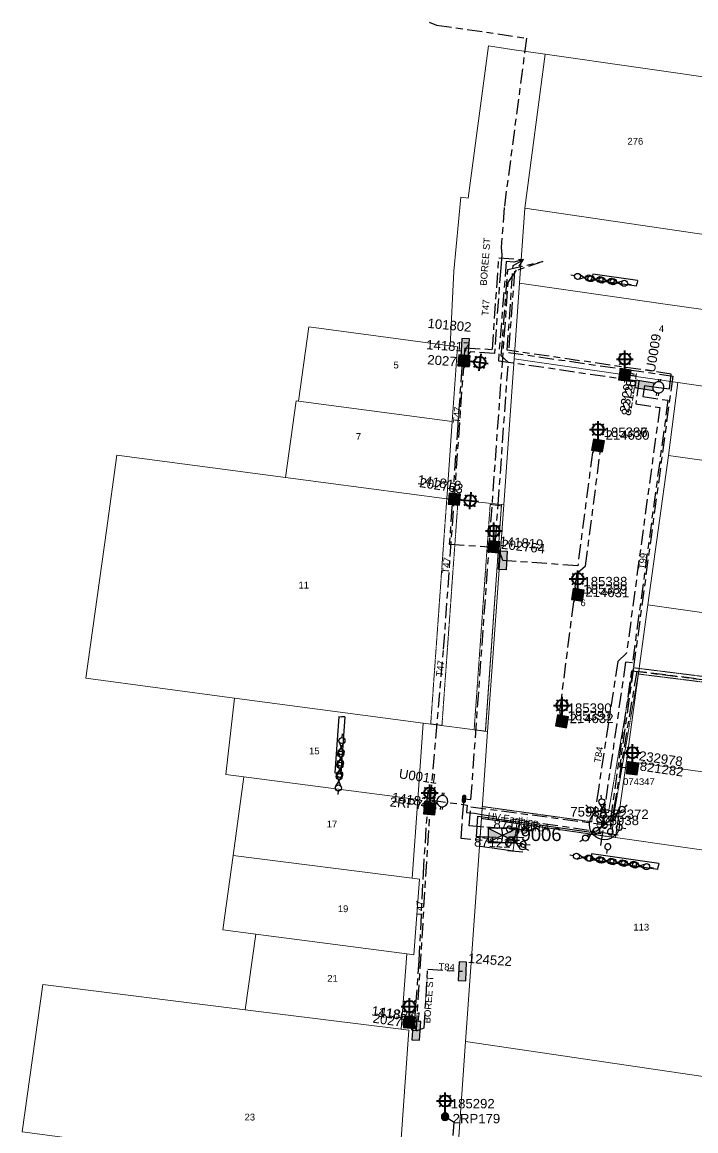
# Model space of a CAD drawing. Header units: metres. Extents: x 270234 to 270904, y 6083797 to 6084440.
# Drawn here: x 270253 to 270431.9, y 6084145.3 to 6084439.5 of the extents above; entities that cross this region are included whole.
import ezdxf
from ezdxf.enums import TextEntityAlignment as Align

# ---------------------------------------------------------------- set-up
doc = ezdxf.new("R2010")
doc.units = ezdxf.units.M
for name, pattern in [('Cable Exist UG', [8.2, 4, -1.2, 1.8, -1.2]), ('HIDDEN', [0.375, 0.25, -0.125]), ('HIDDEN2', [0.1875, 0.125, -0.0625])]:
    doc.linetypes.add(name, pattern=pattern)
doc.layers.get('0').update_dxf_attribs({"color": 6})
for name, color, linetype, lineweight in [('Cadastre Land Parcels_SP_EXT', 9, 'Continuous', 5), ('Cadastre Other Property_SP_EXT', 9, 'HIDDEN', 5), ('Cadastre Roads_SP_EXT', 9, 'Continuous', 5)]:
    doc.layers.add(name, color=color, linetype=linetype, lineweight=lineweight)
for name, color, linetype in [('Equip_HV_EXT', 7, 'Continuous'), ('Equip_LV_EXT', 7, 'Continuous'), ('Equip_SP_SL_EXT', 7, 'Continuous'), ('Mains_HV_EXT', 7, 'Continuous'), ('Mains_LV_EXT', 7, 'Continuous'), ('Mains_LV_SL_EXT', 7, 'Continuous'), ('Mains_SL_EXT', 7, 'Continuous'), ('Sub_LV_EXT', 7, 'Continuous'), ('Sub_SP_EXT', 7, 'Continuous'), ('SupportsOH_SP_TR_HV_LV_SL_EXT', 7, 'Continuous'), ('SupportsUG_SP_LV_EXT', 7, 'Continuous'), ('SupportsUG_SP_LV_SL_EXT', 7, 'Continuous')]:
    doc.layers.add(name, color=color, linetype=linetype)
doc.styles.add('COLUMN_LABEL', font='arial.ttf')
doc.styles.add('iecARIAL', font='arial.ttf', dxfattribs={"height": 2})
doc.styles.add('PIT_LABEL', font='arial.ttf')
doc.styles.add('POLE_LABEL', font='arial.ttf')
doc.styles.get("Standard").update_dxf_attribs({"font": 'arial.ttf'})
doc.styles.add('SWITCH_LABEL', font='arial.ttf', dxfattribs={"height": 2.5})
doc.linetypes.add('Cable E UG', pattern='A,6,-0.5,["E",Standard,S=1.7,R=0,X=0.5,Y=-1],-2.9', length=9.4)

# ---------------------------------------------------------------- blocks, each defined once
blk = doc.blocks.new('SUB_COTTAGE_EXT')
blk.add_circle((0, 0), 4)
blk.add_text('COT', height=1.5).set_placement((0, 0), align=Align.MIDDLE)
for tag, height, flags, p in [('ASSET_NUM', 2.5, 8, (2, 2)), ('STREET_CODE', 0.2, 9, (1.5, 0)), ('CONSTRUCTED_VOLTAGE', 0.2, 9, (1.5, -0.2)), ('OPERATING_VOLTAGE', 0.2, 9, (1.5, -0.6)), ('ORIENTATION', 0.2, 9, (1.5, -0.8)), ('OWNED_BY', 0.2, 9, (1.5, -1)), ('OPERATED_BY', 0.2, 9, (1.5, -1.2)), ('SECONDARY_VOLTAGE', 0.2, 9, (1.5, -1.6)), ('STATE', 0.2, 9, (1.5, -1.8)), ('SUBSTATION_TYPE', 0.2, 9, (1.5, -2.2)), ('STREETNAME', 0.2, 9, (1.5, -3)), ('NO_PHASES', 0.2, 9, (1.5, -0.4)), ('MAINTAINED_BY', 0.2, 9, (1.5, -1.4)), ('PARENT', 0.2, 9, (1.5, -2)), ('USAGE', 0.2, 9, (1.5, -2.4)), ('LEGEND', 0.2, 9, (1.5, -2.6)), ('LOCATION', 0.2, 9, (1.5, -2.8)), ('SUBURB', 0.2, 9, (1.5, -3.2)), ('Z', 0.2, 1, (1.5, -3.6)), ('NOTES', 0.2, 9, (1.5, -3.4))]:
    blk.add_attdef(tag, text='', height=height, dxfattribs=dict(flags=flags)).set_placement(p, align=Align.MIDDLE_LEFT)
blk = doc.blocks.new('SUB_PADMOUNT_EXT')
for points in [[(0, 0), (-3.84, 1.92), (-3.84, -1.92)], [(0, 0), (3.84, 1.92), (3.84, -1.92)]]:
    blk.add_hatch(color=256).paths.add_polyline_path(points)
for p, q in [((3.84, 1.92), (-3.84, -1.92)), ((-3.84, 1.92), (3.84, -1.92))]:
    blk.add_line(p, q)
blk.add_lwpolyline([(-3.84, -1.92), (3.84, -1.92), (3.84, 1.92), (-3.84, 1.92)], close=True)
for tag, height, flags, p in [('ASSET_NUM', 3.5, 8, (2, 2)), ('STREET_CODE', 0.2, 9, (1.5, 0)), ('CONSTRUCTED_VOLTAGE', 0.2, 9, (1.5, -0.2)), ('OPERATING_VOLTAGE', 0.2, 9, (1.5, -0.6)), ('ORIENTATION', 0.2, 9, (1.5, -0.8)), ('OWNED_BY', 0.2, 9, (1.5, -1)), ('OPERATED_BY', 0.2, 9, (1.5, -1.2)), ('SECONDARY_VOLTAGE', 0.2, 9, (1.5, -1.6)), ('STATE', 0.2, 9, (1.5, -1.8)), ('SUBSTATION_TYPE', 0.2, 9, (1.5, -2.2)), ('STREETNAME', 0.2, 9, (1.5, -3)), ('NO_PHASES', 0.2, 9, (1.5, -0.4)), ('MAINTAINED_BY', 0.2, 9, (1.5, -1.4)), ('PARENT', 0.2, 9, (1.5, -2)), ('USAGE', 0.2, 9, (1.5, -2.4)), ('LEGEND', 0.2, 9, (1.5, -2.6)), ('LOCATION', 0.2, 9, (1.5, -2.8)), ('SUBURB', 0.2, 9, (1.5, -3.2)), ('Z', 0.2, 1, (1.5, -3.6)), ('NOTES', 0.2, 9, (1.5, -3.4))]:
    blk.add_attdef(tag, text='', height=height, dxfattribs=dict(flags=flags)).set_placement(p, align=Align.MIDDLE_LEFT)
blk = doc.blocks.new('COLUMN_EXT')
blk.add_hatch(color=256).paths.add_polyline_path([(-1.49, 1.48), (-1.49, -1.49), (1.48, -1.49), (1.48, 1.48)])
blk.add_lwpolyline([(-1.49, -1.49), (1.48, -1.49), (1.48, 1.48), (-1.49, 1.48)], close=True)
for tag, height, style, flags, p in [('ASSET_NUM', 2.5, 'COLUMN_LABEL', 8, (2, 2)), ('STRUCTURE_PLANT_NUMBER', 0.2, 'POLE_LABEL', 9, (1.81, 0.03)), ('STREET_CODE', 0.2, 'COLUMN_LABEL', 9, (1.81, -0.2))]:
    blk.add_attdef(tag, text='', height=height, dxfattribs=dict(style=style, flags=flags)).set_placement(p, align=Align.MIDDLE_LEFT)
at = {"flags": 1}
blk.add_attdef('Z', (1.81, -2.35), '', height=0.2, dxfattribs=at)
at = {"flags": 9}
for tag, p in [('COLUMN_TYPE', (1.81, -0.4)), ('OWNED_BY', (1.81, -0.6)), ('STATE', (1.81, -0.8)), ('USAGE', (1.81, -1)), ('STREETNAME', (1.81, -1.6)), ('SUBURB', (1.81, -1.8)), ('LEGEND', (1.81, -1.2)), ('LOCATION', (1.81, -1.4)), ('NOTES', (1.81, -2))]:
    blk.add_attdef(tag, text='', height=0.2, dxfattribs=at).set_placement(p, align=Align.MIDDLE_LEFT)
blk = doc.blocks.new('PILLAR_EXT')
blk.add_hatch(color=256).paths.add_polyline_path([(-2.475, 0.99), (-2.475, -0.99), (2.475, -0.99), (2.475, 0.99)])
blk.add_lwpolyline([(-2.475, -0.99), (2.475, -0.99), (2.475, 0.99), (-2.475, 0.99)], close=True)
at = {"style": 'iecARIAL', "flags": 8}
blk.add_attdef('ASSET_NUM', (1.5, 3.5), '', height=2.5, dxfattribs=at)
for tag, p, flags in [('OWNED_BY', (0, -0.2), 9), ('STATE', (0, -0.4), 9), ('SUPPORT_TYPE', (0, -0.6), 9), ('STREETNAME', (0, -1.8), 9), ('SUBURB', (0, -2), 1), ('USAGE', (0, -0.8), 9), ('LEGEND', (0, -1), 9), ('LOCATION', (0, -1.2), 9), ('NOTES', (0, -1.4), 9), ('PARENT', (0, -1.6), 9)]:
    blk.add_attdef(tag, p, '', height=0.2, dxfattribs=dict(flags=flags))
blk = doc.blocks.new('SL_LANTERN_EXT')
at = {"lineweight": 40}
for p, q in [((0, 1.97), (0, 6.47)), ((-2.25, 4.22), (2.25, 4.22)), ((-1.46, 5.68), (-1.06, 5.28)), ((-1.46, 2.76), (-1.06, 3.16)), ((1.46, 5.68), (1.06, 5.28)), ((1.46, 2.76), (1.06, 3.16)), ((0, 0), (0, 2.72))]:
    blk.add_line(p, q, dxfattribs=at)
blk.add_circle((0, 4.22), 1.5, dxfattribs=at)
at = {"style": 'iecARIAL', "flags": 8}
blk.add_attdef('ASSET_NUM', (1.5, 1.5), '', height=2.5, dxfattribs=at)
for tag, p, height, flags in [('OPERATING_VOLTAGE', (0.98, -1.65), 0.2, 9), ('ORIENTATION', (0.98, -1.85), 0.2, 9), ('OWNED_BY', (0.98, -2.05), 0.2, 9), ('STATE', (0.98, -2.25), 0.2, 9), ('CONSTRUCTED_VOLTAGE', (0.98, -0.65), 0.2, 9), ('CONTROL_TYPE', (0.98, -0.85), 0.2, 9), ('LANTERN_PURPOSE', (0.98, -1.05), 0.2, 9), ('LANTERN_TYPE', (0.98, -1.25), 0.2, 9), ('NO_PHASES', (0.98, -1.45), 0.2, 9), ('USAGE', (0.98, -2.45), 0.2, 9), ('CEXIST', (0.98, -2.65), 0.2, 9), ('CNEW', (0.98, -2.85), 0.2, 9), ('CNUMBER', (0.98, -3.05), 0.2, 9), ('LNUMBER', (2.18, -3.25), 2.5, 8), ('CREMOVE', (0.98, -3.25), 0.2, 9), ('CREPLACE', (0.98, -3.45), 0.2, 9), ('LKINGHEIGHT', (0.98, -3.65), 0.2, 9), ('LBRACKET', (0.98, -3.85), 0.2, 9), ('LBRACKETVOCAB', (0.98, -4.05), 0.2, 9), ('LCATEGORY', (0.98, -4.25), 0.2, 9), ('LCHARGE1', (0.98, -4.45), 0.2, 9), ('LCHARGE1PERCENT', (0.98, -4.65), 0.2, 9), ('LCHARGE2', (0.98, -4.85), 0.2, 9), ('LCHARGE2PERCENT', (0.98, -5.05), 0.2, 9), ('LCHARGE3', (0.98, -5.25), 0.2, 9), ('LCHARGE3PERCENT', (0.98, -5.45), 0.2, 9), ('LEXIST', (0.98, -5.65), 0.2, 9), ('LLAMP', (0.98, -5.85), 0.2, 9), ('LLAMPVOCAB', (0.98, -6.05), 0.2, 9), ('LMAST', (0.98, -6.25), 0.2, 9), ('LMASTVOCAB', (0.98, -6.45), 0.2, 9), ('LNEW', (0.98, -6.65), 0.2, 9), ('LANTNUMBER', (0.98, -6.85), 0.2, 9), ('LOUTREACH', (0.98, -7.25), 0.2, 9), ('LOUTREACHVOCAB', (0.98, -7.45), 0.2, 9), ('LRATECODE', (0.98, -7.65), 0.2, 9), ('LREMOVE', (0.98, -7.85), 0.2, 9), ('LREPLACE', (0.98, -8.05), 0.2, 9), ('LTYPE', (0.98, -8.25), 0.2, 9), ('LTYPEVOCAB', (0.98, -8.45), 0.2, 9), ('LEGEND', (0.98, -8.65), 0.2, 9), ('LOCATION', (0.98, -8.85), 0.2, 9), ('STREETNAME', (0.98, -9.25), 0.2, 9), ('SUBURB', (0.98, -9.45), 0.2, 1), ('NOTES', (0.98, -9.05), 0.2, 9)]:
    blk.add_attdef(tag, p, '', height=height, dxfattribs=dict(flags=flags))
blk = doc.blocks.new('POLE_EXT')
blk.add_hatch(color=256).paths.add_polyline_path([(-1, 0, 1), (1, 0, 1)])
blk.add_lwpolyline([(-1, 0, 1), (1, 0, 1)], format="xyb", close=True)
for tag, height, flags, p in [('pNumber', 2.5, 8, (-17.84, 2.07)), ('OWNED_BY', 0.2, 9, (1.35, -0.4)), ('SPECIAL_USE', 0.2, 9, (1.35, -0.8)), ('STATE', 0.2, 9, (1.35, -1)), ('cLV', 0.2, 9, (1.35, -1.4)), ('hDepth', 0.2, 9, (1.35, -1.6)), ('hDia', 0.2, 9, (1.35, -1.8)), ('cHV', 0.2, 9, (1.35, -2)), ('PARENT', 0.2, 9, (1.35, -0.6)), ('USAGE', 0.2, 9, (1.35, -1.2)), ('LBRACKET', 0.2, 9, (1.35, -2.2)), ('LExisting', 0.2, 9, (1.35, -2.4)), ('LANTNUMBER', 0.2, 9, (1.35, -2.6)), ('LOther', 0.2, 9, (1.35, -2.8)), ('LRemove', 0.2, 9, (1.35, -3)), ('cLinedev', 0.2, 9, (1.35, -3.4)), ('pExisting', 0.2, 9, (1.35, -3.8)), ('pFooting', 0.2, 9, (1.35, -4.4)), ('pNew', 0.2, 9, (1.35, -4.6)), ('pRelocate', 0.2, 9, (1.35, -5)), ('pRemove', 0.2, 9, (1.35, -5.2)), ('pReplace', 0.2, 9, (1.35, -5.4)), ('pStay', 0.2, 9, (1.35, -5.6)), ('pType', 0.2, 9, (1.35, -5.8)), ('LEGEND', 0.2, 9, (1.35, -3.2)), ('LOCATION', 0.2, 9, (1.35, -3.6)), ('PFNUMBER', 0.2, 9, (1.35, -4)), ('NEWPFNUMBER', 0.2, 9, (1.35, -4.2)), ('cspan', 0.2, 9, (1.35, -6)), ('STREETNAME', 0.2, 9, (1.35, -6.2)), ('SUBURB', 0.2, 9, (1.35, -6.4)), ('OPERATED_BY', 0.2, 9, (1.36, -7.01)), ('NOTES', 0.2, 9, (1.35, -6.6)), ('MAINTAINED_BY', 0.2, 9, (1.36, -6.81))]:
    blk.add_attdef(tag, text='', height=height, dxfattribs=dict(flags=flags)).set_placement(p, align=Align.MIDDLE_LEFT)
at = {"style": 'POLE_LABEL'}
for tag, height, flags, p in [('ASSET_NUM', 2.5, 8, (2, 2)), ('STRUCTURE_PLANT_NUMBER', 0.2, 9, (1.35, 0.03)), ('STREET_CODE', 0.2, 9, (1.35, -0.2))]:
    blk.add_attdef(tag, text='', height=height, dxfattribs=dict(at, flags=flags)).set_placement(p, align=Align.MIDDLE_LEFT)
at = {"flags": 1}
blk.add_attdef('Z', (1.35, -7.33), '', height=0.2, dxfattribs=at)
blk = doc.blocks.new('HV_STJ_EXT')
h = blk.add_hatch(color=256)
edge = h.paths.add_edge_path()
edge.add_ellipse((-0.59, 0.13), major_axis=(0.226, 0.226), ratio=1, start_angle=45, end_angle=135)
edge.add_line((-0.91, 0.13), (-0.91, -0.13))
edge.add_ellipse((-0.59, -0.13), major_axis=(0.226, 0.226), ratio=1, start_angle=135, end_angle=225)
edge.add_line((-0.59, -0.45), (0.59, -0.45))
edge.add_ellipse((0.59, -0.13), major_axis=(-0.226, 0.226), ratio=1, start_angle=135, end_angle=225)
edge.add_line((0.91, -0.13), (0.91, 0.13))
edge.add_ellipse((0.59, 0.13), major_axis=(-0.226, 0.226), ratio=1, start_angle=225, end_angle=315)
edge.add_line((0.59, 0.45), (-0.59, 0.45))
blk.add_lwpolyline([(-0.91, 0.13), (-0.91, -0.13, 0.414214), (-0.59, -0.45), (0.59, -0.45, 0.414214), (0.91, -0.13), (0.91, 0.13, 0.414214), (0.59, 0.45), (-0.59, 0.45, 0.414214)], format="xyb", close=True)
for tag, flags, p in [('ORIENTATION', 9, (1.5, 0)), ('Z', 1, (1.5, -0.8)), ('USAGE', 9, (1.5, -0.2)), ('LEGEND', 9, (1.5, -0.4)), ('NOTES', 9, (1.5, -0.6))]:
    blk.add_attdef(tag, text='', height=0.2, dxfattribs=dict(flags=flags)).set_placement(p, align=Align.MIDDLE_LEFT)
blk = doc.blocks.new('LV_UG_LINKS_OPEN_EXT')
blk.add_wipeout([(-0.25, 1.47), (-0.43, 1.43), (-0.61, 1.36), (-0.77, 1.28), (-0.93, 1.17), (-1.07, 1.05), (-1.19, 0.9), (-1.29, 0.75), (-1.38, 0.58), (-1.44, 0.4), (-1.48, 0.22), (-1.49, 0.03), (-1.49, -0.16), (-1.45, -0.34), (-1.4, -0.52), (-1.32, -0.69), (-1.23, -0.85), (-1.11, -1), (-0.98, -1.13), (-0.83, -1.24), (-0.66, -1.34), (-0.49, -1.41), (-0.31, -1.46), (-0.13, -1.49), (0.06, -1.49), (0.25, -1.47), (0.43, -1.43), (0.61, -1.36), (0.77, -1.28), (0.93, -1.17), (1.07, -1.05), (1.19, -0.9), (1.29, -0.75), (1.38, -0.58), (1.44, -0.4), (1.48, -0.22), (1.49, -0.03), (1.49, 0.16), (1.45, 0.34), (1.4, 0.52), (1.32, 0.69), (1.23, 0.85), (1.11, 1), (0.98, 1.13), (0.83, 1.24), (0.66, 1.34), (0.49, 1.41), (0.31, 1.46), (0.13, 1.49), (-0.06, 1.49)])
for p, q in [((-0.25, 1.47), (-0.25, 2.22)), ((0.25, 1.47), (0.25, 2.22)), ((-0.25, -1.47), (-0.25, -2.22)), ((0.25, -1.47), (0.25, -2.22))]:
    blk.add_line(p, q)
blk.add_lwpolyline([(0, -1.49, 1), (0, 1.49, 1)], format="xyb", close=True)
at = {"flags": 9}
for tag, p in [('ACTUAL_STATUS', (0, 0)), ('CONSTRUCTED_VOLTAGE', (0, -0.2)), ('OPERATING_VOLTAGE', (0, -0.6)), ('ORIENTATION', (0, -0.8)), ('STATE', (0, -1)), ('SWITCH_TYPE', (0, -1.2)), ('NO_PHASES', (0, -0.4)), ('USAGE', (0, -1.4)), ('NOTES', (0, -1.6))]:
    blk.add_attdef(tag, text='', height=0.2, dxfattribs=at).set_placement(p, align=Align.MIDDLE_LEFT)
at = {"flags": 1}
blk.add_attdef('Z', (0, 0), '', height=0.2, dxfattribs=at)
blk = doc.blocks.new('LV_UG_DFUSE_CLOSED_EXT')
for points in [[(1, 0), (0, 0)], [(5.04, 0.73), (2.16, -0.72)], [(5.05, -0.71), (2.16, 0.72)], [(6.2, 0.01), (7.2, 0.01)]]:
    blk.add_lwpolyline(points)
for centre in [(1.8, 0), (5.4, 0.01)]:
    blk.add_circle(centre, 0.8)
at = {"flags": 9}
for tag, p in [('ACTUAL_STATUS', (0, 0)), ('CONSTRUCTED_VOLTAGE', (0, -0.2)), ('OPERATING_VOLTAGE', (0, -0.6)), ('ORIENTATION', (0, -0.8)), ('STATE', (0, -1)), ('SWITCH_TYPE', (0, -1.2)), ('NO_PHASES', (0, -0.4)), ('USAGE', (0, -1.4)), ('NOTES', (0, -1.6))]:
    blk.add_attdef(tag, text='', height=0.2, dxfattribs=at).set_placement(p, align=Align.MIDDLE_LEFT)
at = {"flags": 1}
blk.add_attdef('Z', (0, 0), '', height=0.2, dxfattribs=at)
blk = doc.blocks.new('LV_UG_DFUSE_OPEN_EXT')
for points in [[(1, 0), (0, 0)], [(6.2, 0.01), (7.2, 0.01)]]:
    blk.add_lwpolyline(points)
for centre in [(1.8, 0), (5.4, 0.01)]:
    blk.add_circle(centre, 0.8)
at = {"flags": 9}
for tag, p in [('ACTUAL_STATUS', (0, 0)), ('CONSTRUCTED_VOLTAGE', (0, -0.2)), ('OPERATING_VOLTAGE', (0, -0.6)), ('ORIENTATION', (0, -0.8)), ('STATE', (0, -1)), ('SWITCH_TYPE', (0, -1.2)), ('NO_PHASES', (0, -0.4)), ('USAGE', (0, -1.4)), ('NOTES', (0, -1.6))]:
    blk.add_attdef(tag, text='', height=0.2, dxfattribs=at).set_placement(p, align=Align.MIDDLE_LEFT)
at = {"flags": 1}
blk.add_attdef('Z', (0, 0), '', height=0.2, dxfattribs=at)
blk = doc.blocks.new('SWG_HOLEC_SU_EXT')
blk.add_line((1.8, -2), (5.8, -2))
for points in [[(1, 0), (0, 0)], [(6.6, 0), (7.6, 0)]]:
    blk.add_lwpolyline(points)
for points in [[(1.8, -0.8, 1), (1.8, 0.8, 1)], [(5.8, -0.8, 1), (5.8, 0.8, 1)]]:
    blk.add_lwpolyline(points, format="xyb", close=True)
at = {"style": 'SWITCH_LABEL', "flags": 8}
blk.add_attdef('ASSET_NUM', text='', height=2.5, rotation=179.9544, dxfattribs=at).set_placement((-2.4, 0), align=Align.MIDDLE_LEFT)
at = {"flags": 1}
blk.add_attdef('Z', (0, 0), '', height=0.2, dxfattribs=at)
at = {"flags": 9}
for tag, p in [('ACTUAL_STATUS', (0, -0.4)), ('CONSTRUCTED_VOLTAGE', (0, -0.6)), ('OPERATING_VOLTAGE', (0, -1)), ('ORIENTATION', (0, -1.2)), ('OWNED_BY', (0, -1.4)), ('STATE', (0, -1.8)), ('SWITCH_TYPE', (0, -2)), ('STREETNAME', (0, -2.6)), ('SUBURB', (0, -2.8)), ('NO_PHASES', (0, -0.8)), ('PARENT', (0, -1.6)), ('USAGE', (0, -2.2)), ('LOCATION', (0, -2.4)), ('NOTES', (0, -3))]:
    blk.add_attdef(tag, text='', height=0.2, dxfattribs=at).set_placement(p, align=Align.MIDDLE_LEFT)
at = {"style": 'SWITCH_LABEL', "flags": 9}
blk.add_attdef('STREET_CODE', text='', height=0.2, dxfattribs=at).set_placement((0, -0.2), align=Align.MIDDLE_LEFT)
blk = doc.blocks.new('PIT_EXT')
blk.add_hatch(color=256).paths.add_polyline_path([(-2.47, 0.99), (2.47, 0.99), (2.47, -0.99), (-2.47, -0.99)])
at = {"lineweight": -3}
blk.add_lwpolyline([(-2.47, 0.99), (2.47, 0.99), (2.47, -0.99), (-2.47, -0.99)], close=True, dxfattribs=at)
at = {"style": 'PIT_LABEL'}
for tag, height, flags, p in [('ASSET_NUM', 2.5, 8, (2, 2)), ('STREET_CODE', 0.2, 9, (0, -0.2))]:
    blk.add_attdef(tag, text='', height=height, dxfattribs=dict(at, flags=flags)).set_placement(p, align=Align.MIDDLE_LEFT)
at = {"flags": 1}
blk.add_attdef('Z', (0, 0), '', height=0.2, dxfattribs=at)
at = {"flags": 9}
for tag, p in [('OWNED_BY', (0, -0.4)), ('STATE', (0, -0.6)), ('SUPPORT_TYPE', (0, -0.8)), ('USAGE', (0, -1)), ('LOCATION', (0, -1.2)), ('NOTES', (0, -1.4))]:
    blk.add_attdef(tag, text='', height=0.2, dxfattribs=at).set_placement(p, align=Align.MIDDLE_LEFT)

msp = doc.modelspace()

# ---------------------------------------------------------------- linework, layer by layer
at = {"layer": 'Cadastre Land Parcels_SP_EXT', "linetype": 'Continuous'}
for points in [[(270435.22, 6084382.97), (270441.21, 6084423.93), (270391.89, 6084431.03), (270386.48, 6084390.19), (270435.22, 6084382.97)], [(270435.22, 6084382.97), (270386.48, 6084390.19), (270385.06, 6084370.27), (270421.28, 6084365.03), (270421.27, 6084365.01), (270446.94, 6084361.43), (270446.93, 6084361.37), (270483.46, 6084356.17), (270483.57, 6084356.16), (270486.23, 6084375.42), (270440.34, 6084382.22), (270435.22, 6084382.97)], [(270446.93, 6084361.37), (270446.94, 6084361.43), (270421.27, 6084365.01), (270421.28, 6084365.03), (270385.06, 6084370.27), (270383.63, 6084350.19), (270427.07, 6084343.88), (270444.05, 6084341.41), (270446.93, 6084361.37)], [(270366.64, 6084353.61), (270329.16, 6084358.7), (270326.4, 6084339), (270367.21, 6084333.54), (270368.63, 6084353.35), (270366.64, 6084353.61)], [(270427.07, 6084343.88), (270383.63, 6084350.19), (270380.87, 6084311.47), (270376.59, 6084251.29), (270374.95, 6084228.24), (270410.55, 6084223.15), (270413.46, 6084243.45), (270419.14, 6084284.92), (270424.63, 6084324.57), (270427.07, 6084343.88)], [(270480.79, 6084336.06), (270444.05, 6084341.41), (270427.07, 6084343.88), (270424.63, 6084324.57), (270478.17, 6084317.04), (270480.79, 6084336.06)], [(270365.75, 6084313.08), (270367.21, 6084333.54), (270326.4, 6084339), (270325.8, 6084339.08), (270322.94, 6084318.72), (270365.75, 6084313.08)], [(270322.94, 6084318.72), (270278.21, 6084324.62), (270275.41, 6084304.66), (270269.91, 6084265.43), (270309.43, 6084260.19), (270359.49, 6084253.56), (270376, 6084251.37), (270380.28, 6084311.53), (270365.75, 6084313.08), (270322.94, 6084318.72)], [(270478.17, 6084317.04), (270424.63, 6084324.57), (270419.14, 6084284.92), (270472.67, 6084277.28), (270477.17, 6084309.82), (270478.17, 6084317.04)], [(270376, 6084251.37), (270376.59, 6084251.29), (270380.87, 6084311.47), (270380.28, 6084311.53), (270376, 6084251.37)], [(270472.67, 6084277.28), (270419.14, 6084284.92), (270413.46, 6084243.45), (270466.97, 6084235.96), (270472.51, 6084276.12), (270472.67, 6084277.28)], [(270359.49, 6084253.56), (270309.43, 6084260.19), (270307.14, 6084239.91), (270311.86, 6084239.3), (270358.04, 6084233.25), (270359.49, 6084253.56)], [(270466.97, 6084235.96), (270413.46, 6084243.45), (270410.55, 6084223.15), (270464.14, 6084215.49), (270466.97, 6084235.96)], [(270358.04, 6084233.25), (270311.86, 6084239.3), (270309.08, 6084218.44), (270356.55, 6084212.4), (270358.04, 6084233.25)], [(270410.55, 6084223.15), (270374.95, 6084228.24), (270370.74, 6084169.09), (270455.99, 6084156.47), (270464.14, 6084215.49), (270410.55, 6084223.15)], [(270356.55, 6084212.4), (270309.08, 6084218.44), (270306.31, 6084198.66), (270315.09, 6084197.52), (270355.11, 6084192.33), (270357.04, 6084192.08), (270358.54, 6084212.15), (270356.55, 6084212.4)], [(270355.11, 6084192.33), (270315.09, 6084197.52), (270312.19, 6084177.49), (270353.68, 6084172.3), (270355.11, 6084192.33)], [(270312.19, 6084177.49), (270258.53, 6084184.2), (270253.04, 6084145.04), (270286.3, 6084140.69), (270286.32, 6084140.83), (270303.11, 6084138.64), (270311.96, 6084137.49), (270311.94, 6084137.35), (270319.54, 6084136.36), (270319.86, 6084136.31), (270319.88, 6084136.41), (270336.17, 6084134.18), (270352.82, 6084132.01), (270355.68, 6084172.03), (270353.68, 6084172.3), (270312.19, 6084177.49)], [(270445.35, 6084079.48), (270450.57, 6084117.28), (270453.25, 6084136.67), (270455.98, 6084156.47), (270370.74, 6084169.09), (270369.29, 6084148.78), (270367.91, 6084129.35), (270367.87, 6084128.84), (270385.21, 6084126.41), (270397.67, 6084124.67), (270400.77, 6084124.24), (270398.07, 6084105), (270395.09, 6084083.7), (270398.51, 6084083.22), (270416.99, 6084080.63), (270441.79, 6084077.16), (270445.35, 6084079.48)]]:
    msp.add_lwpolyline(points, close=True, dxfattribs=at)
at = {"layer": 'Cadastre Other Property_SP_EXT', "linetype": 'HIDDEN2'}
for points in [[(270365.75, 6084313.09), (270361.48, 6084253.31), (270364.46, 6084252.91), (270368.73, 6084312.69), (270365.75, 6084313.09)], [(270377.27, 6084311.57), (270373.01, 6084251.78), (270375.99, 6084251.38), (270380.25, 6084311.18), (270377.27, 6084311.57)], [(270375.17, 6084231.4), (270374.95, 6084228.24), (270409.49, 6084223.3), (270410.16, 6084229.58), (270416.83, 6084268.03), (270415.27, 6084268.23), (270408.65, 6084229.78), (270404.61, 6084230.33), (270404.21, 6084227.35), (270375.17, 6084231.4)], [(270470.47, 6084261.33), (270416.83, 6084268.03), (270416.62, 6084266.56), (270470.26, 6084259.85), (270470.47, 6084261.33)], [(270374.95, 6084228.24), (270374.41, 6084220.86), (270383.33, 6084219.61), (270384.35, 6084226.91), (270374.95, 6084228.24)]]:
    msp.add_lwpolyline(points, close=True, dxfattribs=at)
at = {"layer": 'Cadastre Roads_SP_EXT', "linetype": 'Continuous'}
for points in [[(270391.89, 6084431.03), (270382.98, 6084432.31), (270376.8, 6084433.21), (270371.45, 6084392.83), (270369.47, 6084393.11), (270367.59, 6084373.43), (270366.64, 6084353.61), (270368.63, 6084353.35), (270367.21, 6084333.54), (270365.75, 6084313.08), (270380.28, 6084311.53), (270380.87, 6084311.47), (270383.63, 6084350.19), (270385.06, 6084370.27), (270386.48, 6084390.19), (270391.89, 6084431.03)], [(270376, 6084251.37), (270359.49, 6084253.56), (270358.04, 6084233.25), (270356.55, 6084212.4), (270358.54, 6084212.15), (270357.04, 6084192.08), (270355.11, 6084192.33), (270353.68, 6084172.3), (270355.68, 6084172.03), (270352.82, 6084132.01), (270352.69, 6084130.22), (270347.8, 6084089.99), (270353.92, 6084089.27), (270362.76, 6084088.23), (270367.87, 6084128.72), (270367.87, 6084128.84), (270369.29, 6084148.78), (270370.74, 6084169.09), (270374.95, 6084228.24), (270376.59, 6084251.29), (270376, 6084251.37)]]:
    msp.add_lwpolyline(points, close=True, dxfattribs=at)
at = {"layer": 'Mains_HV_EXT', "linetype": 'Cable Exist UG'}
for points in [[(270370.35, 6084233.45), (270372.16, 6084233.27), (270382.06, 6084370.42), (270386.15, 6084376.56)], [(270487.89, 6084155.36), (270488.52, 6084157.01), (270483.45, 6084157.69), (270497.07, 6084257.2), (270416.15, 6084267.26), (270410.21, 6084231.5), (270409.46, 6084226.46), (270407.62, 6084226.59)], [(270380.57, 6084223.74), (270380.28, 6084221.85), (270369.52, 6084222.88), (270369.52, 6084222.88), (270369.96, 6084228.6), (270369.96, 6084228.6), (270370.3, 6084233.46)], [(270380.61, 6084223.81), (270380.37, 6084225.58), (270375.6, 6084225.96), (270371.72, 6084226.25), (270371.72, 6084226.25), (270372.16, 6084231.34), (270407.62, 6084226.59)]]:
    msp.add_lwpolyline(points, dxfattribs=at)
at = {"layer": 'Mains_HV_EXT', "linetype": 'Cable E UG'}
msp.add_lwpolyline([(270378.84, 6084223.14), (270377.02, 6084223.27), (270377.02, 6084223.27), (270374.58, 6084223.34), (270373.6, 6084223.39), (270373.6, 6084223.39), (270373.99, 6084228.85), (270375.27, 6084228.7), (270375.27, 6084228.7), (270406.55, 6084224.23), (270406.86, 6084224.78)], dxfattribs=at)
at = {"layer": 'Mains_LV_EXT', "linetype": 'Cable Exist UG'}
for points in [[(270370.61, 6084353.09), (270377.84, 6084352.69), (270379.58, 6084377.03), (270386.15, 6084376.56)], [(270367.75, 6084312.94), (270370.24, 6084347.9), (270371.53, 6084348.61), (270371.69, 6084350.62), (270370.48, 6084351.22), (270370.61, 6084353.09)], [(270364.91, 6084273.19), (270367.75, 6084312.94)], [(270407.62, 6084226.59), (270409.26, 6084228.01), (270414.88, 6084267.41), (270472.35, 6084260.34), (270474.03, 6084272.48)], [(270357.67, 6084171.92), (270359.72, 6084172.67), (270360.69, 6084188.23), (270369.89, 6084187.68)]]:
    msp.add_lwpolyline(points, dxfattribs=at)
at = {"layer": 'Mains_LV_SL_EXT', "linetype": 'Cable Exist UG'}
msp.add_lwpolyline([(270357.67, 6084171.92), (270356.56, 6084172), (270355.85, 6084174.12)], dxfattribs=at)
at = {"layer": 'Mains_SL_EXT', "linetype": 'Cable Exist UG'}
for points in [[(270361.07, 6084439.52), (270363.04, 6084438.75), (270386.91, 6084435.31), (270380.98, 6084390.35), (270380.22, 6084379.72), (270380.32, 6084377.76), (270380.05, 6084374.37), (270378.38, 6084351.63), (270371.91, 6084352.06), (270370.32, 6084349.77)], [(270405.89, 6084327.22), (270404.41, 6084325.37), (270404.41, 6084325.37), (270400.51, 6084295.28), (270380.63, 6084296.71), (270378.7, 6084302.09), (270378.7, 6084302.09), (270379.38, 6084311.57), (270382.07, 6084349.34), (270380.22, 6084351), (270380.22, 6084351), (270381.93, 6084373.87), (270391.21, 6084376.03)], [(270391.21, 6084376.03), (270383.71, 6084373.45), (270382.1, 6084351.87), (270412.14, 6084347.55), (270413.01, 6084345.92)], [(270369.95, 6084349.71), (270369.75, 6084348), (270369.75, 6084348), (270368.71, 6084333.44), (270368.66, 6084332.69), (270368.66, 6084332.69), (270367.38, 6084314.73), (270367.81, 6084312.74)], [(270400.56, 6084287.61), (270399.8, 6084289.72), (270400.34, 6084293.33), (270402.6, 6084295.24), (270406.44, 6084325.34), (270405.67, 6084327.23)], [(270367.58, 6084313.09), (270367.1, 6084310.89), (270367.1, 6084310.89), (270366.4, 6084301.02), (270378.14, 6084300.2)], [(270400.56, 6084287.61), (270399.37, 6084285.7), (270395.67, 6084256.63), (270396.34, 6084254.01)], [(270357.67, 6084171.92), (270357.24, 6084173.54), (270357.54, 6084178.81), (270357.54, 6084178.81), (270358.43, 6084190.45), (270359.53, 6084213.53), (270360.55, 6084229.49), (270361.16, 6084230.9)], [(270365.52, 6084126.1), (270365.74, 6084127.28), (270366.25, 6084127.79), (270367.71, 6084147.57), (270365.31, 6084149.06)]]:
    msp.add_lwpolyline(points, dxfattribs=at)
at = {"layer": 'Sub_LV_EXT'}
for p, q in [((270404.25, 6084371.12), (270404.36, 6084371.91)), ((270416.13, 6084369.44), (270404.25, 6084371.12)), ((270404.47, 6084372.7), (270404.36, 6084371.91)), ((270416.36, 6084371.02), (270404.47, 6084372.7)), ((270416.36, 6084371.02), (270416.24, 6084370.23)), ((270416.13, 6084369.44), (270416.24, 6084370.23)), ((270337.12, 6084255.28), (270336.05, 6084240.32)), ((270337.12, 6084255.28), (270337.91, 6084255.23)), ((270338.71, 6084255.17), (270337.64, 6084240.2)), ((270338.71, 6084255.17), (270337.91, 6084255.23)), ((270336.05, 6084240.32), (270336.85, 6084240.26)), ((270337.64, 6084240.2), (270336.85, 6084240.26)), ((270403.94, 6084217.27), (270404.06, 6084218.06)), ((270404.17, 6084218.85), (270404.06, 6084218.06)), ((270421.99, 6084216.3), (270404.17, 6084218.85)), ((270421.77, 6084214.72), (270403.94, 6084217.27)), ((270421.77, 6084214.72), (270421.88, 6084215.51)), ((270421.99, 6084216.3), (270421.88, 6084215.51))]:
    msp.add_line(p, q, dxfattribs=at)

# ---------------------------------------------------------------- block references
at = {"layer": 'Equip_HV_EXT', "rotation": 265.9281712869427}
msp.add_blockref('HV_STJ_EXT', (270370.34, 6084233.44), dxfattribs=at)
at = {"layer": 'Equip_HV_EXT'}
ref = msp.add_blockref('SWG_HOLEC_SU_EXT', (270405.79, 6084226.74), dxfattribs=dict(at, rotation=351.3819950146455))
ref.add_attrib('ASSET_NUM', '75939', dxfattribs={"layer": '0', "height": 2.5, "style": 'SWITCH_LABEL'}).set_placement((270403.39, 6084227.99), align=Align.BOTTOM_CENTER)
ref = msp.add_blockref('SWG_HOLEC_SU_EXT', (270380.55, 6084225.55), dxfattribs=dict(at, rotation=355.900486630658))
ref.add_attrib('ASSET_NUM', '87119', dxfattribs={"layer": '0', "height": 2.5, "rotation": 356.7091, "style": 'SWITCH_LABEL'}).set_placement((270378.15, 6084226.8), align=Align.MIDDLE_LEFT)
ref = msp.add_blockref('SWG_HOLEC_SU_EXT', (270409.46, 6084226.46), dxfattribs=dict(at, rotation=260.265684972891))
ref.add_attrib('ASSET_NUM', '75938', dxfattribs={"layer": '0', "height": 2.5, "style": 'SWITCH_LABEL'}).set_placement((270407.06, 6084227.71), align=Align.MIDDLE_LEFT)
ref = msp.add_blockref('SWG_HOLEC_SU_EXT', (270380.28, 6084221.85), dxfattribs=dict(at, rotation=355.2783227612717))
ref.add_attrib('ASSET_NUM', '87121', dxfattribs={"layer": '0', "height": 2.5, "rotation": 357.859, "style": 'SWITCH_LABEL'}).set_placement((270377.88, 6084223.1), align=Align.TOP_CENTER)
at = {"layer": 'Equip_LV_EXT'}
for name, p, rotation in [('LV_UG_DFUSE_CLOSED_EXT', (270405.78, 6084371.2), 170.7327506891862), ('LV_UG_DFUSE_CLOSED_EXT', (270408.75, 6084370.78), 170.7327506891862), ('LV_UG_DFUSE_CLOSED_EXT', (270411.72, 6084370.37), 170.7327506891862), ('LV_UG_DFUSE_CLOSED_EXT', (270414.69, 6084369.95), 170.7327506891862), ('LV_UG_DFUSE_CLOSED_EXT', (270338.09, 6084250.7), 264.7326503732762), ('LV_UG_DFUSE_CLOSED_EXT', (270337.88, 6084247.71), 264.7326503732762), ('LV_UG_DFUSE_CLOSED_EXT', (270337.67, 6084244.71), 264.7326503732762), ('LV_UG_DFUSE_CLOSED_EXT', (270337.45, 6084241.72), 264.7326503732762), ('LV_UG_DFUSE_OPEN_EXT', (270407.62, 6084226.59), 133.1390972279238), ('LV_UG_DFUSE_CLOSED_EXT', (270407.52, 6084227.29), 96.5198017686974), ('LV_UG_DFUSE_CLOSED_EXT', (270408.24, 6084227.07), 41.49646840901742), ('LV_UG_DFUSE_CLOSED_EXT', (270407.01, 6084226.09), 214.3287376605815), ('LV_UG_DFUSE_CLOSED_EXT', (270381.22, 6084223.42), 329.5671616433073), ('LV_UG_DFUSE_CLOSED_EXT', (270405.47, 6084217.35), 170.6319101172431), ('LV_UG_DFUSE_CLOSED_EXT', (270408.69, 6084216.86), 170.6319101172431), ('LV_UG_DFUSE_CLOSED_EXT', (270411.66, 6084216.44), 170.6319101172431), ('LV_UG_DFUSE_CLOSED_EXT', (270414.63, 6084216.02), 170.6319101172431), ('LV_UG_DFUSE_CLOSED_EXT', (270414.63, 6084216.02), 170.6319101172431), ('LV_UG_DFUSE_CLOSED_EXT', (270417.6, 6084215.59), 170.6319101172431), ('LV_UG_DFUSE_CLOSED_EXT', (270420.57, 6084215.17), 170.6319101172431)]:
    msp.add_blockref(name, p, dxfattribs=dict(at, rotation=rotation))
at = {"layer": 'Equip_SP_SL_EXT'}
ref = msp.add_blockref('SL_LANTERN_EXT', (270370.32, 6084349.77), dxfattribs=dict(at, rotation=263.0196611734942))
ref.add_attrib('ASSET_NUM', '141817', dxfattribs={"layer": '0', "height": 2.5, "rotation": 356.4786, "style": 'iecARIAL'}).set_placement((270371.82, 6084351.27), align=Align.BOTTOM_RIGHT)
ref = msp.add_blockref('SL_LANTERN_EXT', (270413.01, 6084345.92), dxfattribs=at)
ref.add_attrib('ASSET_NUM', '232977', dxfattribs={"layer": '0', "height": 2.5, "rotation": 81.7251, "style": 'iecARIAL'}).set_placement((270414.51, 6084347.42), align=Align.MIDDLE_RIGHT)
ref = msp.add_blockref('SL_LANTERN_EXT', (270405.89, 6084327.22), dxfattribs=at)
ref.add_attrib('ASSET_NUM', '185387', dxfattribs={"layer": '0', "height": 2.5, "style": 'iecARIAL'}).set_placement((270407.39, 6084328.72), align=Align.BOTTOM_LEFT)
ref = msp.add_blockref('SL_LANTERN_EXT', (270405.89, 6084327.22), dxfattribs=at)
ref.add_attrib('ASSET_NUM', '185386', dxfattribs={"layer": '0', "height": 2.5, "style": 'iecARIAL'}).set_placement((270407.39, 6084328.72), align=Align.BOTTOM_LEFT)
ref = msp.add_blockref('SL_LANTERN_EXT', (270367.75, 6084312.94), dxfattribs=dict(at, rotation=264.7246571573056))
ref.add_attrib('ASSET_NUM', '141818', dxfattribs={"layer": '0', "height": 2.5, "rotation": 351.2167, "style": 'iecARIAL'}).set_placement((270369.25, 6084314.45), align=Align.BOTTOM_RIGHT)
ref = msp.add_blockref('SL_LANTERN_EXT', (270378.24, 6084300.3), dxfattribs=at)
ref.add_attrib('ASSET_NUM', '141819', dxfattribs={"layer": '0', "height": 2.5, "rotation": 355.8961, "style": 'iecARIAL'}).set_placement((270379.74, 6084301.8), align=Align.MIDDLE_LEFT)
ref = msp.add_blockref('SL_LANTERN_EXT', (270400.52, 6084287.59), dxfattribs=at)
ref.add_attrib('ASSET_NUM', '185388', dxfattribs={"layer": '0', "height": 2.5, "style": 'iecARIAL'}).set_placement((270402.02, 6084289.09), align=Align.BOTTOM_LEFT)
ref = msp.add_blockref('SL_LANTERN_EXT', (270400.52, 6084287.59), dxfattribs=at)
ref.add_attrib('ASSET_NUM', '185389', dxfattribs={"layer": '0', "height": 2.5, "style": 'iecARIAL'}).set_placement((270402.02, 6084289.09), align=Align.MIDDLE_LEFT)
ref = msp.add_blockref('SL_LANTERN_EXT', (270396.34, 6084254.01), dxfattribs=at)
ref.add_attrib('ASSET_NUM', '185390', dxfattribs={"layer": '0', "height": 2.5, "style": 'iecARIAL'}).set_placement((270397.84, 6084255.51), align=Align.BOTTOM_LEFT)
ref = msp.add_blockref('SL_LANTERN_EXT', (270396.34, 6084254.01), dxfattribs=at)
ref.add_attrib('ASSET_NUM', '185391', dxfattribs={"layer": '0', "height": 2.5, "style": 'iecARIAL'}).set_placement((270397.84, 6084255.51), align=Align.MIDDLE_LEFT)
ref = msp.add_blockref('SL_LANTERN_EXT', (270415.02, 6084241.46), dxfattribs=at)
ref.add_attrib('ASSET_NUM', '232978', dxfattribs={"layer": '0', "height": 2.5, "rotation": 351.835, "style": 'iecARIAL'}).set_placement((270416.52, 6084242.96), align=Align.BOTTOM_LEFT)
ref = msp.add_blockref('SL_LANTERN_EXT', (270361.21, 6084230.77), dxfattribs=at)
ref.add_attrib('ASSET_NUM', '141820', dxfattribs={"layer": '0', "height": 2.5, "rotation": 351.9293, "style": 'iecARIAL'}).set_placement((270362.71, 6084232.27), align=Align.MIDDLE_RIGHT)
ref = msp.add_blockref('SL_LANTERN_EXT', (270355.85, 6084174.12), dxfattribs=at)
ref.add_attrib('ASSET_NUM', '141821', dxfattribs={"layer": '0', "height": 2.5, "rotation": 351.9293, "style": 'iecARIAL'}).set_placement((270357.35, 6084175.62), align=Align.MIDDLE_RIGHT)
ref = msp.add_blockref('SL_LANTERN_EXT', (270365.31, 6084149.06), dxfattribs=at)
ref.add_attrib('ASSET_NUM', '185292', dxfattribs={"layer": '0', "height": 2.5, "style": 'iecARIAL'}).set_placement((270366.81, 6084150.56), align=Align.BOTTOM_LEFT)
at = {"layer": 'Sub_SP_EXT'}
ref = msp.add_blockref('SUB_COTTAGE_EXT', (270407.62, 6084226.59), dxfattribs=at)
ref.add_attrib('ASSET_NUM', '72372', dxfattribs={"layer": '0', "height": 2.5}).set_placement((270409.62, 6084227.34), align=Align.BOTTOM_LEFT)
ref = msp.add_blockref('SUB_PADMOUNT_EXT', (270380.61, 6084223.74), dxfattribs=at)
ref.add_attrib('ASSET_NUM', '29006', dxfattribs={"layer": '0', "height": 3.5}).set_placement((270382.61, 6084223.99), align=Align.MIDDLE_LEFT)
at = {"layer": 'SupportsOH_SP_TR_HV_LV_SL_EXT'}
ref = msp.add_blockref('POLE_EXT', (270365.3, 6084149.08), dxfattribs=at)
ref.add_attrib('ASSET_NUM', '2RP179', dxfattribs={"layer": '0', "height": 2.5, "style": 'POLE_LABEL'}).set_placement((270367.3, 6084149.83), align=Align.TOP_LEFT)
at = {"layer": 'SupportsUG_SP_LV_EXT'}
ref = msp.add_blockref('PILLAR_EXT', (270370.59, 6084353.09), dxfattribs=dict(at, rotation=86.16062120143881))
ref.add_attrib('ASSET_NUM', '101802', dxfattribs={"layer": '0', "height": 2.5, "rotation": 354.6442, "style": 'iecARIAL'}).set_placement((270372.09, 6084356.59), align=Align.BOTTOM_RIGHT)
ref = msp.add_blockref('PILLAR_EXT', (270418.22, 6084343.15), dxfattribs=dict(at, rotation=170.4906534592222))
ref.add_attrib('ASSET_NUM', 'U0009', dxfattribs={"layer": '0', "height": 2.5, "rotation": 80.5993, "style": 'iecARIAL'}).set_placement((270419.72, 6084346.65), align=Align.MIDDLE_LEFT)
at = {"layer": 'SupportsUG_SP_LV_EXT', "rotation": 86.42189609671028}
msp.add_blockref('PIT_EXT', (270380.63, 6084296.71), dxfattribs=at)
at = {"layer": 'SupportsUG_SP_LV_EXT'}
ref = msp.add_blockref('PILLAR_EXT', (270361.46, 6084233.15), dxfattribs=dict(at, rotation=264.7173341921698))
ref.add_attrib('ASSET_NUM', 'U0011', dxfattribs={"layer": '0', "height": 2.5, "rotation": 351.3754, "style": 'iecARIAL'}).set_placement((270362.96, 6084236.65), align=Align.BOTTOM_RIGHT)
ref = msp.add_blockref('PILLAR_EXT', (270369.89, 6084187.68), dxfattribs=dict(at, rotation=87.4362297915189))
ref.add_attrib('ASSET_NUM', '124522', dxfattribs={"layer": '0', "height": 2.5, "rotation": 355.5882, "style": 'iecARIAL'}).set_placement((270371.39, 6084191.18), align=Align.MIDDLE_LEFT)
ref = msp.add_blockref('PILLAR_EXT', (270357.67, 6084171.92), dxfattribs=dict(at, rotation=85.89159637908999))
ref.add_attrib('ASSET_NUM', '118661', dxfattribs={"layer": '0', "height": 2.5, "rotation": 353.0293, "style": 'iecARIAL'}).set_placement((270359.17, 6084175.42), align=Align.MIDDLE_RIGHT)
at = {"layer": 'SupportsUG_SP_LV_SL_EXT'}
ref = msp.add_blockref('COLUMN_EXT', (270370.31, 6084349.64), dxfattribs=dict(at, rotation=264.7146131162114))
ref.add_attrib('ASSET_NUM', '202756', dxfattribs={"layer": '0', "height": 2.5, "rotation": 355.7412, "style": 'COLUMN_LABEL'}).set_placement((270372.31, 6084350.39), align=Align.TOP_RIGHT)
ref = msp.add_blockref('COLUMN_EXT', (270413.01, 6084345.92), dxfattribs=dict(at, rotation=351.7251442329863))
ref.add_attrib('ASSET_NUM', '821281', dxfattribs={"layer": '0', "height": 2.5, "rotation": 81.7251, "style": 'COLUMN_LABEL'}).set_placement((270415.01, 6084346.67), align=Align.MIDDLE_RIGHT)
ref = msp.add_blockref('COLUMN_EXT', (270405.89, 6084327.22), dxfattribs=dict(at, rotation=350.8301106096811))
ref.add_attrib('ASSET_NUM', '214630', dxfattribs={"layer": '0', "height": 2.5, "style": 'COLUMN_LABEL'}).set_placement((270407.89, 6084327.97), align=Align.BOTTOM_LEFT)
ref = msp.add_blockref('COLUMN_EXT', (270367.75, 6084312.94), dxfattribs=dict(at, rotation=264.7183246094845))
ref.add_attrib('ASSET_NUM', '202763', dxfattribs={"layer": '0', "height": 2.5, "rotation": 351.3256, "style": 'COLUMN_LABEL'}).set_placement((270369.75, 6084313.69), align=Align.BOTTOM_RIGHT)
ref = msp.add_blockref('COLUMN_EXT', (270378.24, 6084300.3), dxfattribs=dict(at, rotation=264.7183246130151))
ref.add_attrib('ASSET_NUM', '202764', dxfattribs={"layer": '0', "height": 2.5, "rotation": 353.6437, "style": 'COLUMN_LABEL'}).set_placement((270380.24, 6084301.05), align=Align.MIDDLE_LEFT)
ref = msp.add_blockref('COLUMN_EXT', (270400.52, 6084287.59), dxfattribs=dict(at, rotation=350.7112627927482))
ref.add_attrib('ASSET_NUM', '214631', dxfattribs={"layer": '0', "height": 2.5, "rotation": 358.9601, "style": 'COLUMN_LABEL'}).set_placement((270402.52, 6084288.34), align=Align.MIDDLE_LEFT)
ref = msp.add_blockref('COLUMN_EXT', (270396.34, 6084254.01), dxfattribs=dict(at, rotation=350.8699266158591))
ref.add_attrib('ASSET_NUM', '214632', dxfattribs={"layer": '0', "height": 2.5, "rotation": 0.1493, "style": 'COLUMN_LABEL'}).set_placement((270398.34, 6084254.76), align=Align.MIDDLE_LEFT)
ref = msp.add_blockref('COLUMN_EXT', (270415.02, 6084241.46), dxfattribs=dict(at, rotation=352.2164405272596))
ref.add_attrib('ASSET_NUM', '821282', dxfattribs={"layer": '0', "height": 2.5, "rotation": 351.835, "style": 'COLUMN_LABEL'}).set_placement((270417.02, 6084242.21), align=Align.MIDDLE_LEFT)
ref = msp.add_blockref('COLUMN_EXT', (270361.21, 6084230.77), dxfattribs=dict(at, rotation=264.7167039456145))
ref.add_attrib('ASSET_NUM', '2RP708', dxfattribs={"layer": '0', "height": 2.5, "rotation": 354.7168, "style": 'COLUMN_LABEL'}).set_placement((270363.21, 6084231.52), align=Align.MIDDLE_RIGHT)
ref = msp.add_blockref('COLUMN_EXT', (270355.85, 6084174.12), dxfattribs=dict(at, rotation=264.7184346708449))
ref.add_attrib('ASSET_NUM', '202762', dxfattribs={"layer": '0', "height": 2.5, "rotation": 351.7105, "style": 'COLUMN_LABEL'}).set_placement((270357.85, 6084174.87), align=Align.TOP_RIGHT)

# ---------------------------------------------------------------- texts
at = {"layer": 'Cadastre Land Parcels_SP_EXT'}
for s, p in [('276', (270413.7, 6084407.03)), ('4', (270422.03, 6084357.32)), ('5', (270351.61, 6084347.64)), ('7', (270341.62, 6084328.68)), ('11', (270326.38, 6084289.24)), ('6', (270401.21, 6084284.57)), ('15', (270329.19, 6084245.24)), ('17', (270333.88, 6084225.85)), ('19', (270336.82, 6084203.37)), ('113', (270415.27, 6084198.49)), ('21', (270334.02, 6084184.91)), ('23', (270312.07, 6084148.09))]:
    msp.add_text(s, height=1.8, dxfattribs=at).set_placement(p)
at = {"layer": 'Cadastre Other Property_SP_EXT'}
for s, p in [('074347', (270412.55, 6084237.09)), ('084704', (270384.45, 6084224.81))]:
    msp.add_text(s, height=1.8, dxfattribs=at).set_placement(p)
at = {"layer": 'Cadastre Roads_SP_EXT'}
for rotation, p in [(85.2407, (270376.32, 6084369.54)), (85.922, (270361.37, 6084173.81))]:
    msp.add_text('BOREE ST', height=1.8, rotation=rotation, dxfattribs=at).set_placement(p)
at = {"layer": 'Mains_HV_EXT'}
msp.add_text('HV Earthing', height=1.8, rotation=351.8649, dxfattribs=at).set_placement((270376.47, 6084228.1))
at = {"layer": 'Mains_LV_EXT'}
for s, rotation, p in [('T47', 85.8981, (270376.79, 6084361.54)), ('T47', 84.7908, (270369.18, 6084333.05)), ('T47', 84.7908, (270366.33, 6084293.14)), ('T99', 82.2744, (270418.36, 6084294.25)), ('T47', 83.3531, (270364.64, 6084265.77)), ('T84', 80.5947, (270406.58, 6084242.87)), ('T99', 350.7044, (270386.3, 6084225.85)), ('T47', 90.469, (270359.54, 6084202.1)), ('T84', 356.5727, (270363.49, 6084188.06))]:
    msp.add_text(s, height=1.8, rotation=rotation, dxfattribs=at).set_placement(p)

# ---------------------------------------------------------------- next in the draw order: block references
at = {"layer": 'Equip_LV_EXT'}
for p, rotation in [((270421.93, 6084342.61), 350.5631031825819), ((270364.54, 6084232.82), 352.8163097215036)]:
    msp.add_blockref('LV_UG_LINKS_OPEN_EXT', p, dxfattribs=dict(at, rotation=rotation))

# ---------------------------------------------------------------- next in the draw order: linework, layer by layer
at = {"layer": 'Mains_LV_EXT', "linetype": 'Cable Exist UG'}
for points in [[(270386.15, 6084376.56), (270383.56, 6084375.82), (270381.52, 6084376.06), (270379.44, 6084349.69), (270416.71, 6084344.29), (270415.95, 6084338.29), (270422.26, 6084337.3), (270413.43, 6084272.05), (270411.12, 6084269.89), (270406.09, 6084236.61), (270404.95, 6084229.66), (270407.62, 6084226.59)], [(270421.93, 6084342.61), (270424.84, 6084342.19), (270425.34, 6084346.16), (270381.79, 6084352.5), (270383.35, 6084374.97), (270386, 6084376.48)], [(270418.22, 6084343.15), (270417.79, 6084340.19), (270424.46, 6084339.21), (270415.01, 6084269.53), (270413.19, 6084269.69), (270407.31, 6084228.73), (270407.62, 6084226.59)], [(270418.22, 6084343.15), (270421.93, 6084342.61)], [(270361.46, 6084233.15), (270364.91, 6084273.19)], [(270357.67, 6084171.92), (270361.46, 6084233.15)], [(270361.46, 6084233.15), (270371.15, 6084231.77), (270371, 6084229.85), (270373.08, 6084229.61), (270375.05, 6084229.28), (270405.48, 6084224.83), (270407.62, 6084226.59)]]:
    msp.add_lwpolyline(points, dxfattribs=at)
at = {"layer": 'Mains_SL_EXT', "linetype": 'Cable Exist UG'}
msp.add_lwpolyline([(270413.01, 6084345.92), (270414.11, 6084347.28), (270425.73, 6084345.58), (270415.3, 6084268.29), (270411.63, 6084241.93), (270415.02, 6084241.46)], dxfattribs=at)

doc.saveas('drawing.dxf')
